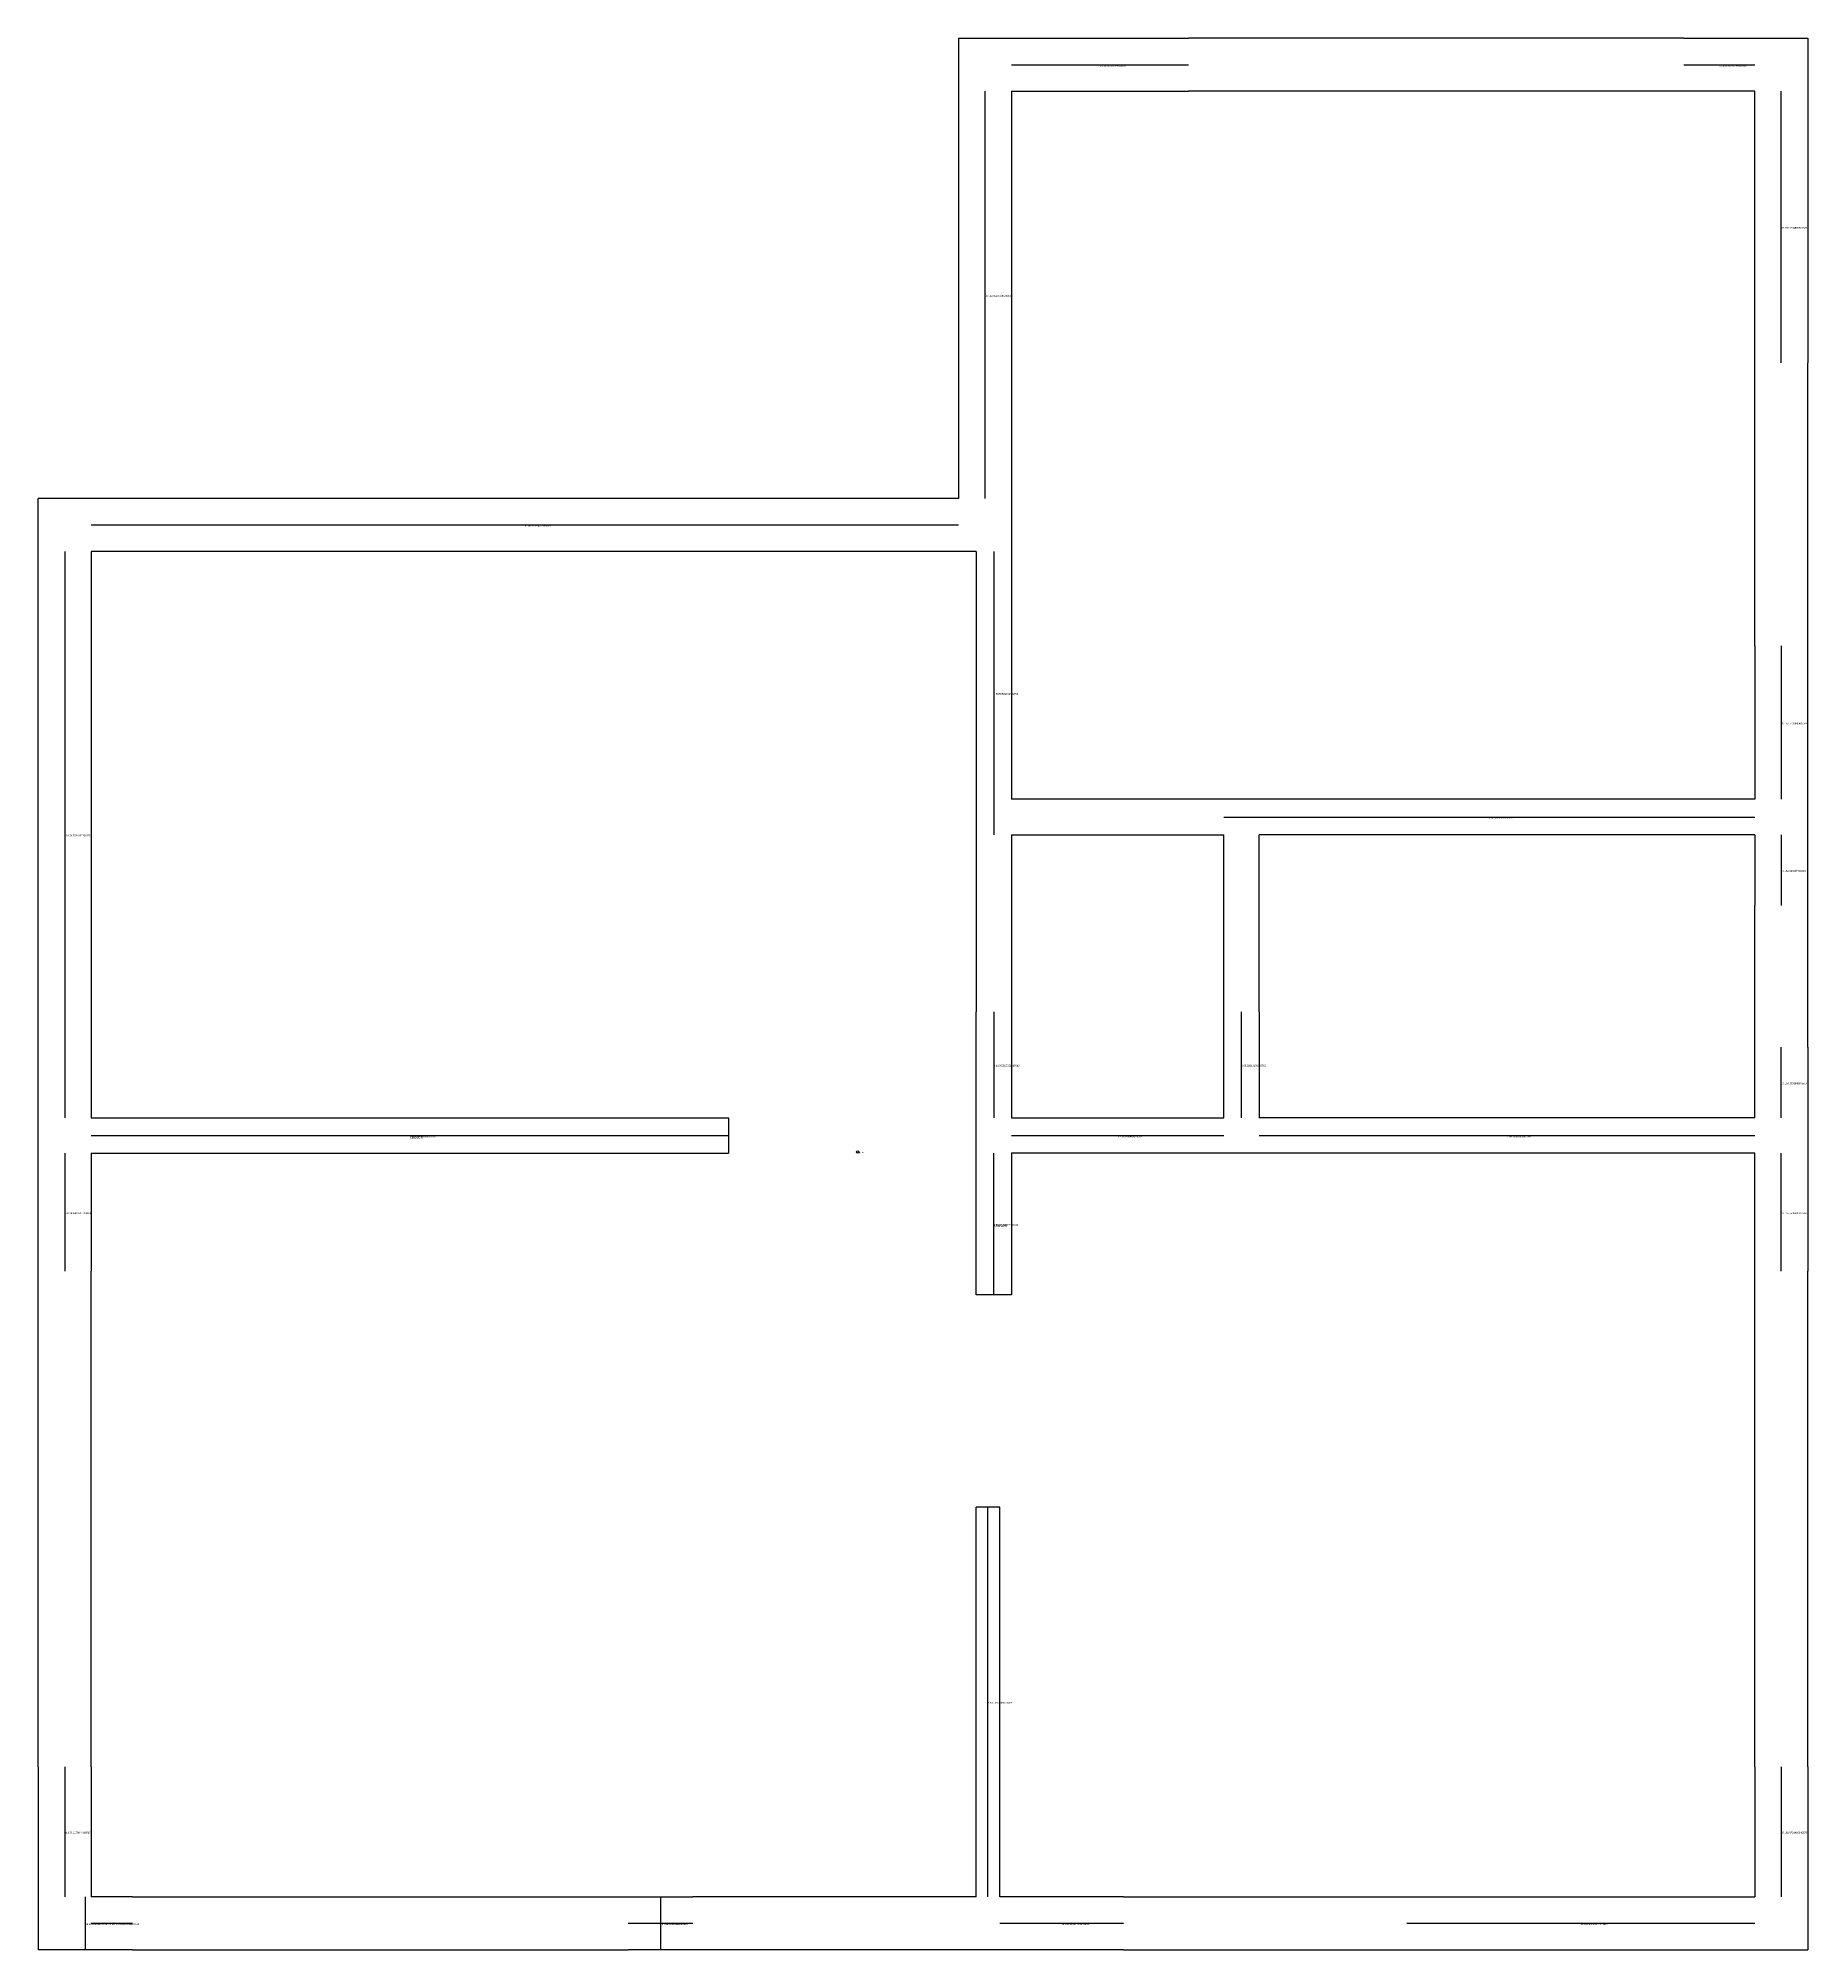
# Model space of a CAD drawing. Header units: metres. Extents: x 335 to 635, y 402 to 726.
import ezdxf

# ---------------------------------------------------------------- set-up
doc = ezdxf.new("R2010")
doc.units = ezdxf.units.M

msp = doc.modelspace()

# ---------------------------------------------------------------- linework, layer by layer
at = {"layer": 'centrelines'}
for p, q in [((500, 721.5), (530, 721.5)), ((614, 721.5), (626, 721.5)), ((495.5, 717), (495.5, 648)), ((630.5, 671), (630.5, 717)), ((344, 643.5), (491, 643.5)), ((339.5, 639), (339.5, 543)), ((497, 639), (497, 591)), ((630.5, 623), (630.5, 597)), ((536, 594), (626, 594)), ((630.5, 591), (630.5, 579)), ((497, 561), (497, 543)), ((539, 543), (539, 561)), ((630.5, 543), (630.5, 555)), ((344, 540), (452, 540)), ((500, 540), (536, 540)), ((542, 540), (626, 540)), ((339.5, 537), (339.5, 517)), ((497, 513), (497, 537)), ((630.5, 517), (630.5, 537)), ((496, 411), (496, 477)), ((339.5, 433), (339.5, 411)), ((630.5, 433), (630.5, 411)), ((343, 402), (343, 411)), ((440.5, 411), (440.5, 402)), ((344, 406.5), (351, 406.5)), ((435, 406.5), (446, 406.5)), ((498, 406.5), (519, 406.5)), ((567, 406.5), (626, 406.5))]:
    msp.add_line(p, q, dxfattribs=at)
at = {"layer": 'entity_location'}
msp.add_circle((473.95, 537.23), 0.2, dxfattribs=at)
at = {"layer": 'wall'}
for p, q in [((491, 726), (491, 648)), ((491, 726), (530, 726)), ((614, 726), (530, 726)), ((614, 726), (635, 726)), ((635, 726), (635, 671)), ((500, 717), (530, 717)), ((500, 717), (500, 597)), ((614, 717), (530, 717)), ((626, 717), (614, 717)), ((626, 671), (626, 717)), ((626, 623), (626, 671)), ((635, 623), (635, 671)), ((491, 648), (335, 648)), ((335, 517), (335, 648)), ((494, 639), (344, 639)), ((344, 639), (344, 543)), ((494, 639), (494, 591)), ((626, 623), (626, 597)), ((635, 579), (635, 623)), ((536, 597), (500, 597)), ((626, 597), (536, 597)), ((494, 591), (494, 561)), ((500, 591), (536, 591)), ((500, 591), (500, 561)), ((536, 561), (536, 591)), ((542, 561), (542, 591)), ((626, 591), (542, 591)), ((626, 591), (626, 579)), ((626, 555), (626, 579)), ((635, 555), (635, 579)), ((494, 537), (494, 561)), ((500, 561), (500, 543)), ((536, 543), (536, 561)), ((542, 561), (542, 543)), ((626, 543), (626, 555)), ((635, 555), (635, 517)), ((344, 543), (452, 543)), ((452, 543), (452, 537)), ((500, 543), (536, 543)), ((626, 543), (542, 543)), ((344, 537), (344, 517)), ((344, 537), (452, 537)), ((494, 513), (494, 537)), ((626, 537), (500, 537)), ((500, 537), (500, 513)), ((626, 517), (626, 537)), ((335, 433), (335, 517)), ((344, 433), (344, 517)), ((626, 433), (626, 517)), ((635, 433), (635, 517)), ((500, 513), (494, 513)), ((494, 411), (494, 477)), ((498, 477), (494, 477)), ((498, 411), (498, 477)), ((335, 433), (335, 402)), ((344, 433), (344, 411)), ((626, 433), (626, 411)), ((635, 433), (635, 402)), ((351, 411), (344, 411)), ((351, 411), (435, 411)), ((435, 411), (446, 411)), ((494, 411), (446, 411)), ((519, 411), (498, 411)), ((519, 411), (567, 411)), ((567, 411), (626, 411)), ((351, 402), (335, 402)), ((351, 402), (435, 402)), ((446, 402), (435, 402)), ((494, 402), (446, 402)), ((519, 402), (494, 402)), ((519, 402), (567, 402)), ((567, 402), (635, 402))]:
    msp.add_line(p, q, dxfattribs=at)

# ---------------------------------------------------------------- texts
at = {"layer": 'centrelines', "char_height": 0.3, "attachment_point": 1}
for s, insert in [('24 186.10600490383354', (515, 721.5)), ('27 231.45397599320088', (620, 721.5)), ('26 205.92099696833208', (630.5, 694)), ('10 112.85055540190118', (495.5, 682.5)), ('9 106.27376422193629', (417.5, 643.5)), ('4 58.50589732603598', (497, 615)), ('20 167.5736849495924', (630.5, 610)), ('8 84.10419795503672', (581, 594)), ('15 134.57348677319786', (339.5, 591)), ('19 162.028035770343', (630.5, 585)), ('2 23.762547351215943', (497, 552)), ('6 65.30616158095783', (539, 552)), ('17 156.6568649999614', (630.5, 549)), ('0 22.124136368502565', (398, 540)), ('3 26.19768403318952', (518, 540)), ('7 68.10693600891341', (584, 540)), ('14 134.44976077194343', (339.5, 527)), ('1 23.05153977407029', (497, 525)), ('16 156.55059303928843', (630.5, 527)), ('5 64.13595653129867', (496, 444)), ('21 170.1170044806517', (339.5, 422)), ('25 188.07218088486707', (630.5, 422)), ('23 181.8814245454709', (343, 406.5)), ('22 179.46015042287482', (347.5, 406.5)), ('11 130.58306306982973', (440.5, 406.5)), ('13 133.68069123087213', (440.5, 406.5)), ('12 132.92017109215865', (508.5, 406.5)), ('18 160.46099577071422', (596.5, 406.5))]:
    msp.add_mtext(s, dxfattribs=dict(at, insert=insert))
at = {"layer": 'chosen_line', "color": 3, "char_height": 0.5, "attachment_point": 1}
for insert in [(398, 540), (497, 525)]:
    msp.add_mtext('chosen', dxfattribs=dict(at, insert=insert))
at = {"layer": 'debug', "insert": (473.95, 537.23), "char_height": 0.2, "attachment_point": 1}
msp.add_mtext('473, 537', dxfattribs=at)

doc.saveas('drawing.dxf')
